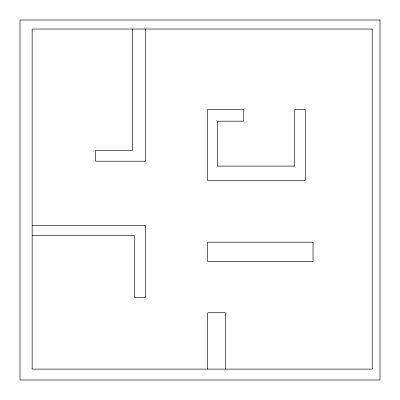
<?xml version="1.0" encoding="UTF-8"?>
<svg xmlns="http://www.w3.org/2000/svg" width="400" height="400" viewBox="0 0 400 400"><rect width="100%" height="100%" fill="white"/><g stroke="black" fill="none" stroke-linecap="round" stroke-linejoin="round"><path stroke-width="0.6" d="M32.15 225.465L145.465 225.465L145.465 297.46L134.385 297.46L134.385 235.6L32.15 235.6M225.695 369.115L225.695 312.745L207.65 312.745L207.65 369.115M145.465 29.04L145.465 161.225L95.645 161.225L95.645 150.375L132.565 150.375L132.565 29.04M380 20L20 20L20 380L380 380L380 20M372.22 29.04L32.15 29.04L32.15 369.115L372.22 369.115L372.22 29.04M243.74 109.365L207.65 109.365L207.65 180.495L305.28 180.495L305.28 109.365L294.715 109.365L294.715 166.095L217.4 166.095L217.4 121.18L243.74 121.18L243.74 109.365M313.04 242.2L207.65 242.2L207.65 261.465L313.04 261.465L313.04 242.2"/></g></svg>
